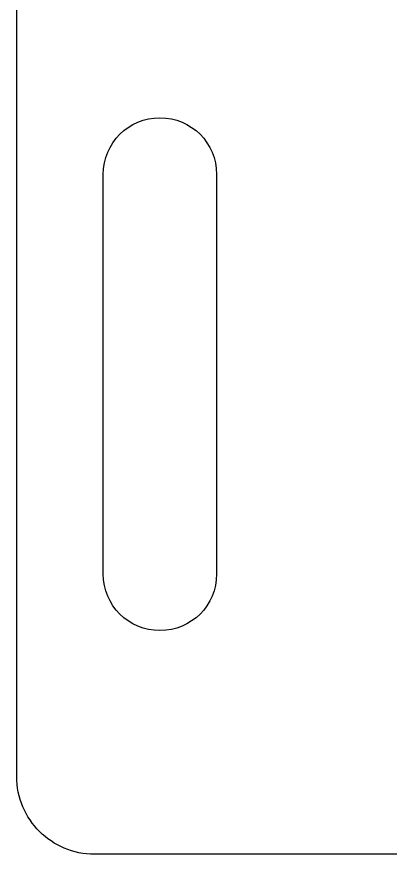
# Model space of a CAD drawing. Extents: x 47 to 525, y 11 to 386.
# Drawn here: x 50 to 151, y 11.3 to 237.8 of the extents above; entities that cross this region are included whole.
import ezdxf

# ---------------------------------------------------------------- set-up
doc = ezdxf.new("R2010")
doc.units = 0
doc.layers.add('Layer_1', color=7, linetype='CONTINUOUS')

msp = doc.modelspace()

# ---------------------------------------------------------------- linework, layer by layer
at = {"layer": 'Layer_1', "color": 1}
for points in [[(388.620593, 11.32077), (71.081736, 11.32077), (69.995008, 11.348066), (68.922908, 11.429084), (67.866739, 11.562522), (66.827803, 11.747076), (65.807406, 11.981444), (64.806848, 12.264321), (63.827434, 12.594406), (62.870467, 12.970394), (61.93725, 13.390982), (61.029086, 13.854868), (60.147278, 14.360749), (59.29313, 14.90732), (58.467944, 15.493279), (57.673024, 16.117323), (56.909673, 16.778148), (56.179194, 17.474452), (55.48289, 18.204931), (54.822064, 18.968282), (54.198021, 19.763202), (53.612061, 20.588388), (53.06549, 21.442536), (52.55961, 22.324344), (52.095724, 23.232508), (51.675135, 24.165725), (51.299147, 25.122693), (50.969063, 26.102106), (50.686185, 27.102664), (50.451818, 28.123062), (50.267264, 29.161997), (50.133826, 30.218166), (50.052807, 31.290267), (50.025512, 32.376995), (50.025512, 249.915831)], [(88.740028, 210.492443), (90.310805, 210.413633), (91.835216, 210.18226), (93.305675, 209.80591), (94.714598, 209.292167), (96.054398, 208.648618), (97.31749, 207.882849), (98.496289, 207.002444), (99.583209, 206.014988), (100.570664, 204.928069), (101.451069, 203.74927), (102.216839, 202.486178), (102.860388, 201.146378), (103.374131, 199.737456), (103.750481, 198.266997), (103.981855, 196.742586), (104.060665, 195.171809), (104.060665, 87.121019), (103.981855, 85.550242), (103.750481, 84.025832), (103.374131, 82.555372), (102.860388, 81.14645), (102.216839, 79.80665), (101.451069, 78.543558), (100.570664, 77.36476), (99.583209, 76.27784), (98.496289, 75.290385), (97.31749, 74.40998), (96.054398, 73.64421), (94.714598, 73.000661), (93.305675, 72.486919), (91.835216, 72.110568), (90.310805, 71.879195), (88.740028, 71.800385), (87.169252, 71.879195), (85.644841, 72.110568), (84.174382, 72.486919), (82.76546, 73.000661), (81.42566, 73.64421), (80.162568, 74.40998), (78.98377, 75.290385), (77.89685, 76.27784), (76.909395, 77.36476), (76.028989, 78.543558), (75.263219, 79.80665), (74.61967, 81.14645), (74.105928, 82.555372), (73.729577, 84.025832), (73.498204, 85.550242), (73.419394, 87.121019), (73.419394, 195.171809), (73.498204, 196.742586), (73.729577, 198.266997), (74.105928, 199.737456), (74.61967, 201.146378), (75.263219, 202.486178), (76.028989, 203.74927), (76.909395, 204.928069), (77.89685, 206.014988), (78.98377, 207.002444), (80.162568, 207.882849), (81.42566, 208.648618), (82.76546, 209.292167), (84.174382, 209.80591), (85.644841, 210.18226), (87.169252, 210.413633), (88.740028, 210.492443), (88.740028, 210.492443)]]:
    msp.add_lwpolyline(points, dxfattribs=at)

doc.saveas('drawing.dxf')
